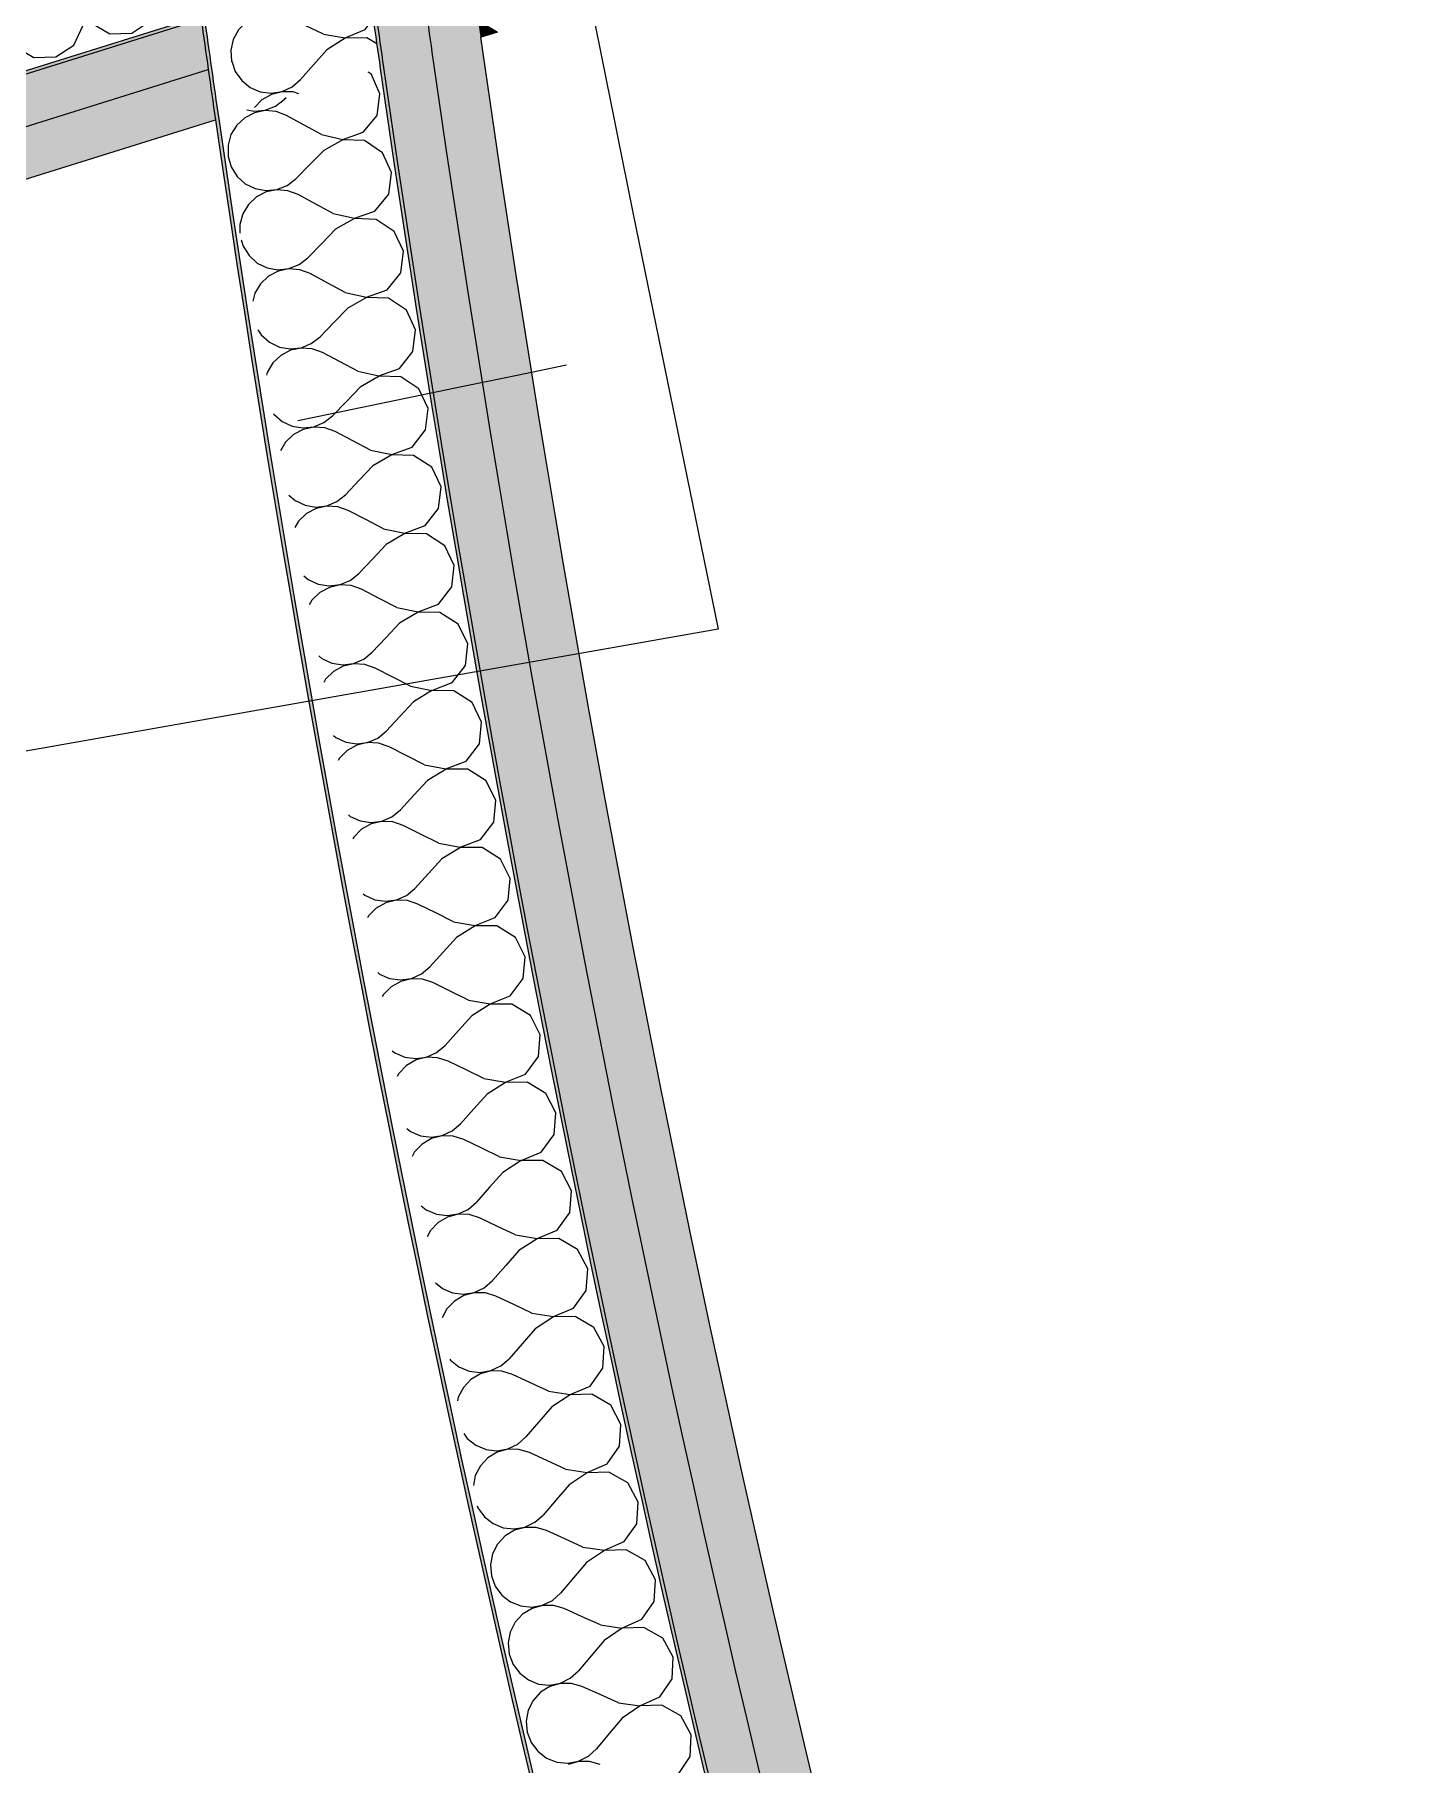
# Model space of a CAD drawing. Header units: millimetres. Extents: x -99530 to 90294, y -97212 to 56397.
# Drawn here: x -41302 to -40894, y -65165 to -64647 of the extents above; entities that cross this region are included whole.
import ezdxf
from ezdxf.enums import TextEntityAlignment as Align

# ---------------------------------------------------------------- set-up
doc = ezdxf.new("R2010")
doc.units = ezdxf.units.MM
doc.header["$MEASUREMENT"] = 0
doc.linetypes.add('Hidden Line', pattern=[55, 45, -10])
for name, color, linetype in [('A-25-M_Wall_Int', 7, 'Continuous'), ('New_A-05-M_Gross_Int_Circulation', 7, 'Continuous'), ('New_A-20-M_Floor_Slab', 7, 'Continuous'), ('New_A-20-M_Hard_Landscape', 7, 'Continuous'), ('New_A-25-M_Wall_Ext', 7, 'Continuous'), ('New_A-25-M_Wall_Int', 7, 'Continuous'), ('New_ArchiCAD Doors', 7, 'Continuous')]:
    doc.layers.add(name, color=color, linetype=linetype)
for name, color, linetype, lineweight in [('A-25-M_Wall_Int_Pen_No__1', 7, 'Continuous', 13), ('A-25-M_Wall_Int_Pen_No__150', 7, 'Continuous', 0), ('New_A-20-M_Floor_Slab_Pen_No__89', 8, 'Continuous', 20), ('New_A-25-M_Wall_Ext_Pen_No__87', 8, 'Continuous', 20), ('New_ArchiCAD Doors_Pen_No__1', 7, 'Continuous', 13), ('New_ArchiCAD Zone Stamps_Pen_No__9', 7, 'Continuous', 13)]:
    doc.layers.add(name, color=color, linetype=linetype, lineweight=lineweight)
for name, color, linetype, lineweight, true_color in [('A-25-M_Wall_Int_Pen_No__107', 7, 'Continuous', 15, 0xa6a6a6), ('A-25-M_Wall_Int_Pen_No__81', 7, 'Continuous', 20, 0x6a6a6a), ('New_A-05-M_Gross_Int_Circulation_Pen_No__74', 7, 'Continuous', 20, 0x606060), ('New_A-20-M_Hard_Landscape_Pen_No__53', 7, 'Continuous', 35, 0x444444)]:
    doc.layers.add(name, color=color, linetype=linetype, lineweight=lineweight, true_color=true_color)
doc.styles.add('GENERATED_STYLE_1', font='')
doc.styles.add('GENERATED_STYLE_3', font='')
doc.styles.get('GENERATED_STYLE_1').set_extended_font_data('Arial', bold=True)
doc.styles.get('GENERATED_STYLE_3').set_extended_font_data('Arial')

# ---------------------------------------------------------------- blocks, each defined once
blk = doc.blocks.new('Stair 07 _INB 0168_10_1', base_point=(-36902.6, -62923.54))
at = {"layer": 'New_A-05-M_Gross_Int_Circulation_Pen_No__74', "linetype": 'Continuous'}
blk.add_line((-41097.23, -64825.13), (-41685.02, -64928.75), dxfattribs=at)
for centre, radius, start, end in [((-4141.99, -57209.05), 37731.88, 186.721455, 191.645003), ((-28204.62, -61891.72), 13818.27, 192.696309, 200.218602)]:
    blk.add_arc(centre, radius, start, end, dxfattribs=at)
at = {"layer": 'New_ArchiCAD Zone Stamps_Pen_No__9'}
for tag, height, style, p in [('ROOM_NAME', 250, 'GENERATED_STYLE_1', (-37168.15, -61611.29)), ('zoneNameLine2', 250, 'GENERATED_STYLE_1', (-37356.58, -62043.42)), ('ROOM_NUMBER', 200, 'GENERATED_STYLE_3', (-37545.01, -62464.13)), ('measuredAreaCode', 200, 'GENERATED_STYLE_3', (-37702.04, -62824.24)), ('DUMMY_649', 200, 'GENERATED_STYLE_3', (-37394.63, -62958.28)), ('DUMMY_650', 200, 'GENERATED_STYLE_3', (-36905.29, -63171.66)), ('DUMMY_651', 133.33, 'GENERATED_STYLE_3', (-36626, -63278.2))]:
    blk.add_attdef(tag, text='', height=height, rotation=336.4404, dxfattribs=dict(at, style=style)).set_placement(p, align=Align.TOP_LEFT)
blk = doc.blocks.new('Mesh_2_1', base_point=(-42312.96, -61137.43))
at = {"layer": 'New_A-20-M_Hard_Landscape_Pen_No__53', "linetype": 'Continuous', "flags": 128}
blk.add_lwpolyline([(-42312.96, -61137.43), (-44611.59, -60132.63), (-45011.26, -60153.1), (-44779.44, -64647.12, 0.101309), (-40900.75, -69852.74, -0.324783), (-40933.13, -67038.12, -0.084886), (-41989.51, -63759.27, -0.016705)], format="xyb", close=True, dxfattribs=at)
blk = doc.blocks.new('Mesh_6_1', base_point=(-56628.5, -71821.01))
at = {"layer": 'New_A-20-M_Hard_Landscape_Pen_No__53', "linetype": 'Continuous', "flags": 128}
blk.add_lwpolyline([(-17579.25, -76160.81, -0.138824), (-37194.67, -72335.54, -0.171752), (-44779.44, -64647.12), (-44956.5, -64631.22), (-45033.77, -63133.21), (-45111.04, -61635.21), (-45188.32, -60137.2), (-45265.59, -58639.19), (-51572.37, -58963.59), (-51262.87, -64980.68), (-51262.87, -67160.22, -0.478648), (-56628.5, -71821.01), (-57422.25, -73632.31), (-50733.29, -76386.27), (-45824.1, -78214.16), (-37862.26, -79362.98), (-25566.81, -79831.65)], format="xyb", dxfattribs=at)
blk = doc.blocks.new('Slab_56_1', base_point=(-44734.13, -52924.74))
at = {"layer": 'New_A-20-M_Floor_Slab_Pen_No__89', "linetype": 'Continuous', "flags": 128}
blk.add_lwpolyline([(-44734.13, -52924.74), (-44734.3, -52924.72, -0.179811), (-34721.45, -33027.69), (-34721.92, -33027.18), (-25959.6, -24873.2), (-20981.62, -27043.85), (-17009.56, -17934.66), (-17703.34, -17189.12), (-11222.85, -11158.55), (-10852.64, -11556.37), (-2918.66, -4173.23), (921.42, -599.75), (3259.49, -1619.27), (2636.44, -2195.91), (2144.41, -3324.28), (-4596.33, -18782.94), (-10337.07, -31948.28), (-13252.03, -30677.22), (-20095.26, -46371.16, -0.415568), (-30017.22, -50195.91), (-38341.96, -69287.69, -0.234037), (-41521.39, -64901.11, -0.022084), (-42146.95, -60901.38), (-44895.69, -59706.59, -0.043731)], format="xyb", close=True, dxfattribs=at)
blk = doc.blocks.new('Simple Door Opening_20')
at = {"layer": 'New_ArchiCAD Doors_Pen_No__1', "linetype": 'Continuous'}
for p, q in [((848.11, 81.98), (848.45, 66.98)), ((848.45, 66.98), (848.8, 51.99)), ((848.8, 51.99), (848.82, 50.99)), ((848.82, 50.99), (849.97, 1)), ((849.97, 1), (849.99, 0))]:
    blk.add_line(p, q, dxfattribs=at)
blk = doc.blocks.new('Wall_234_1', base_point=(-41650.69, -61617.63))
at = {"layer": 'New_ArchiCAD Doors', "color": 251, "linetype": 'Continuous', "lineweight": 20, "true_color": 0x606060, "xscale": -1, "zscale": 1000, "rotation": 282.9907959315738}
blk.add_blockref('Simple Door Opening_20', (-41031.87, -65591.05), dxfattribs=at)
blk = doc.blocks.new('*X1039')
at = {"layer": 'A-25-M_Wall_Int_Pen_No__150', "linetype": 'Continuous'}
for p, q in [((-41202.81, -64645.82), (-41200.44, -64642.56)), ((-41215.26, -64647.21), (-41215.54, -64647.07)), ((-41215.26, -64647.21), (-41208.84, -64648.28)), ((-41208.82, -64648.38), (-41214.3, -64651.88)), ((-41208.84, -64648.28), (-41202.81, -64645.82)), ((-41202.31, -64648.29), (-41208.82, -64648.38)), ((-41199.37, -64650.05), (-41202.31, -64648.29)), ((-41214.3, -64651.88), (-41218.26, -64656.33)), ((-41242.67, -64655.54), (-41241.68, -64658.34)), ((-41241.68, -64658.34), (-41239.78, -64661.03)), ((-41218.26, -64656.33), (-41222.21, -64660.78)), ((-41239.78, -64661.03), (-41237.22, -64663.09)), ((-41237.22, -64663.09), (-41234.2, -64664.38)), ((-41234.2, -64664.38), (-41230.94, -64664.78)), ((-41230.86, -64665.19), (-41233.7, -64666.84)), ((-41230.94, -64664.78), (-41227.69, -64664.28)), ((-41227.67, -64664.38), (-41230.86, -64665.19)), ((-41227.69, -64664.28), (-41224.71, -64662.91)), ((-41224.39, -64664.47), (-41227.67, -64664.38)), ((-41224.71, -64662.91), (-41222.21, -64660.78)), ((-41222.67, -64665.01), (-41224.39, -64664.47)), ((-41233.7, -64666.84), (-41235.91, -64669.14))]:
    blk.add_line(p, q, dxfattribs=at)
blk = doc.blocks.new('*X1040')
at = {"layer": 'A-25-M_Wall_Int_Pen_No__150', "linetype": 'Continuous'}
for p, q in [((-41202.52, -64627.67), (-41202.93, -64627.42)), ((-41223.88, -64633.96), (-41226.96, -64637.43)), ((-41229.46, -64639.56), (-41226.96, -64637.43)), ((-41242.09, -64639.64), (-41241.98, -64639.73)), ((-41241.98, -64639.73), (-41238.96, -64641.02)), ((-41238.45, -64643.48), (-41240.74, -64645.85)), ((-41238.96, -64641.02), (-41235.7, -64641.43)), ((-41235.61, -64641.83), (-41238.45, -64643.48)), ((-41235.7, -64641.43), (-41232.45, -64640.93)), ((-41232.43, -64641.02), (-41235.61, -64641.83)), ((-41232.45, -64640.93), (-41229.46, -64639.56)), ((-41229.15, -64641.12), (-41232.43, -64641.02)), ((-41226.01, -64642.1), (-41229.15, -64641.12)), ((-41220.63, -64644.66), (-41226.01, -64642.1)), ((-41242.28, -64648.75), (-41242.98, -64651.96)), ((-41240.74, -64645.85), (-41242.28, -64648.75)), ((-41215.54, -64647.07), (-41220.63, -64644.66)), ((-41242.98, -64651.96), (-41242.78, -64655.24)), ((-41242.78, -64655.24), (-41242.67, -64655.54))]:
    blk.add_line(p, q, dxfattribs=at)
blk = doc.blocks.new('*X1042')
at = {"layer": 'A-25-M_Wall_Int_Pen_No__150', "linetype": 'Continuous'}
for p, q in [((-41275.51, -64597.89), (-41278.48, -64599.29)), ((-41272.27, -64597.36), (-41275.51, -64597.89)), ((-41269.01, -64597.73), (-41272.27, -64597.36)), ((-41265.97, -64598.97), (-41269.01, -64597.73)), ((-41260.02, -64597.12), (-41260.99, -64600.25)), ((-41258.23, -64594.36), (-41260.02, -64597.12)), ((-41256.62, -64592.96), (-41258.23, -64594.36)), ((-41280.96, -64601.45), (-41282.75, -64604.21)), ((-41278.48, -64599.29), (-41280.96, -64601.45)), ((-41263.39, -64601), (-41265.97, -64598.97)), ((-41261.46, -64603.66), (-41263.39, -64601)), ((-41260.99, -64600.25), (-41261.06, -64603.54)), ((-41301.21, -64606.39), (-41303.68, -64608.55)), ((-41298.24, -64604.98), (-41301.21, -64606.39)), ((-41295, -64604.45), (-41298.24, -64604.98)), ((-41291.74, -64604.82), (-41295, -64604.45)), ((-41288.7, -64606.06), (-41291.74, -64604.82)), ((-41286.11, -64608.09), (-41288.7, -64606.06)), ((-41284.19, -64610.75), (-41286.11, -64608.09)), ((-41283.71, -64607.35), (-41283.79, -64610.63)), ((-41282.75, -64604.21), (-41283.71, -64607.35)), ((-41260.33, -64606.75), (-41261.46, -64603.66)), ((-41261.06, -64603.54), (-41260.24, -64606.72)), ((-41260.08, -64610.02), (-41260.33, -64606.75)), ((-41260.24, -64606.72), (-41258.57, -64609.55)), ((-41323.94, -64613.48), (-41326.41, -64615.64)), ((-41320.97, -64612.08), (-41323.94, -64613.48)), ((-41317.73, -64611.54), (-41320.97, -64612.08)), ((-41314.46, -64611.91), (-41317.73, -64611.54)), ((-41311.43, -64613.16), (-41314.46, -64611.91)), ((-41308.84, -64615.19), (-41311.43, -64613.16)), ((-41305.47, -64611.3), (-41306.44, -64614.44)), ((-41303.68, -64608.55), (-41305.47, -64611.3)), ((-41283.06, -64613.84), (-41284.19, -64610.75)), ((-41283.79, -64610.63), (-41282.96, -64613.81)), ((-41264.73, -64624.46), (-41260.75, -64613.24)), ((-41260.75, -64613.24), (-41260.08, -64610.02)), ((-41258.57, -64609.55), (-41256.2, -64611.82)), ((-41252.22, -64614.69), (-41256.2, -64611.82)), ((-41340.46, -64618.63), (-41343.7, -64619.17)), ((-41337.19, -64619), (-41340.46, -64618.63)), ((-41328.2, -64618.39), (-41329.17, -64621.53)), ((-41326.41, -64615.64), (-41328.2, -64618.39)), ((-41306.91, -64617.84), (-41308.84, -64615.19)), ((-41305.79, -64620.93), (-41306.91, -64617.84)), ((-41306.44, -64614.44), (-41306.52, -64617.72)), ((-41306.52, -64617.72), (-41305.69, -64620.9)), ((-41283.47, -64620.33), (-41282.81, -64617.11)), ((-41282.81, -64617.11), (-41283.06, -64613.84)), ((-41282.96, -64613.81), (-41281.3, -64616.64)), ((-41281.3, -64616.64), (-41278.93, -64618.91)), ((-41349.14, -64622.73), (-41350.93, -64625.48)), ((-41346.67, -64620.57), (-41349.14, -64622.73)), ((-41343.7, -64619.17), (-41346.67, -64620.57)), ((-41334.15, -64620.25), (-41337.19, -64619)), ((-41331.57, -64622.28), (-41334.15, -64620.25)), ((-41329.64, -64624.94), (-41331.57, -64622.28)), ((-41329.17, -64621.53), (-41329.25, -64624.81)), ((-41305.54, -64624.2), (-41305.79, -64620.93)), ((-41305.69, -64620.9), (-41304.03, -64623.73)), ((-41304.03, -64623.73), (-41301.66, -64626)), ((-41287.46, -64631.55), (-41283.47, -64620.33)), ((-41269.27, -64625.88), (-41278.93, -64618.91)), ((-41363.19, -64625.72), (-41365.51, -64626.11)), ((-41359.92, -64626.09), (-41363.19, -64625.72)), ((-41356.88, -64627.34), (-41359.92, -64626.09)), ((-41354.3, -64629.37), (-41356.88, -64627.34)), ((-41351.9, -64628.62), (-41351.98, -64631.9)), ((-41350.93, -64625.48), (-41351.9, -64628.62)), ((-41328.51, -64628.02), (-41329.64, -64624.94)), ((-41329.25, -64624.81), (-41328.42, -64627.99)), ((-41328.27, -64631.3), (-41328.51, -64628.02)), ((-41328.42, -64627.99), (-41326.76, -64630.82)), ((-41310.19, -64638.64), (-41306.2, -64627.42)), ((-41306.2, -64627.42), (-41305.54, -64624.2)), ((-41292, -64632.97), (-41301.66, -64626)), ((-41265.24, -64630.98), (-41269.27, -64625.88)), ((-41264.73, -64624.46), (-41265.15, -64630.95)), ((-41352.37, -64632.03), (-41354.3, -64629.37)), ((-41351.24, -64635.11), (-41352.37, -64632.03)), ((-41351.98, -64631.9), (-41351.15, -64635.08)), ((-41328.93, -64634.51), (-41328.27, -64631.3)), ((-41326.76, -64630.82), (-41324.39, -64633.1)), ((-41314.73, -64640.06), (-41324.39, -64633.1)), ((-41287.97, -64638.07), (-41292, -64632.97)), ((-41287.46, -64631.55), (-41287.87, -64638.04)), ((-41264.49, -64637.44), (-41265.24, -64630.98)), ((-41265.15, -64630.95), (-41262.09, -64636.69)), ((-41351.66, -64641.61), (-41351, -64638.39)), ((-41351, -64638.39), (-41351.24, -64635.11)), ((-41351.15, -64635.08), (-41349.49, -64637.92)), ((-41349.49, -64637.92), (-41347.12, -64640.19)), ((-41332.91, -64645.73), (-41328.93, -64634.51)), ((-41310.19, -64638.64), (-41310.6, -64645.13)), ((-41287.22, -64644.53), (-41287.97, -64638.07)), ((-41287.87, -64638.04), (-41284.82, -64643.78)), ((-41267.25, -64643.33), (-41264.49, -64637.44)), ((-41262.09, -64636.69), (-41256.47, -64639.97)), ((-41249.96, -64639.8), (-41247.46, -64638.17)), ((-41355.64, -64652.82), (-41351.66, -64641.61)), ((-41337.46, -64647.15), (-41347.12, -64640.19)), ((-41310.69, -64645.16), (-41314.73, -64640.06)), ((-41289.98, -64650.43), (-41287.22, -64644.53)), ((-41284.82, -64643.78), (-41279.2, -64647.06)), ((-41272.69, -64646.9), (-41267.25, -64643.33)), ((-41256.47, -64639.97), (-41249.96, -64639.8)), ((-41333.42, -64652.25), (-41337.46, -64647.15)), ((-41332.91, -64645.73), (-41333.33, -64652.23)), ((-41309.94, -64651.63), (-41310.69, -64645.16)), ((-41310.6, -64645.13), (-41307.54, -64650.88)), ((-41279.2, -64647.06), (-41272.69, -64646.9)), ((-41356.15, -64659.35), (-41359.67, -64654.9)), ((-41355.64, -64652.82), (-41356.06, -64659.32)), ((-41332.67, -64658.72), (-41333.42, -64652.25)), ((-41333.33, -64652.23), (-41330.27, -64657.97)), ((-41312.7, -64657.52), (-41309.94, -64651.63)), ((-41307.54, -64650.88), (-41301.92, -64654.15)), ((-41301.92, -64654.15), (-41295.42, -64653.99)), ((-41295.42, -64653.99), (-41289.98, -64650.43)), ((-41355.4, -64665.81), (-41356.15, -64659.35)), ((-41356.06, -64659.32), (-41353, -64665.06)), ((-41335.43, -64664.61), (-41332.67, -64658.72)), ((-41330.27, -64657.97), (-41324.65, -64661.25)), ((-41318.15, -64661.08), (-41312.7, -64657.52)), ((-41353, -64665.06), (-41347.38, -64668.34)), ((-41340.88, -64668.17), (-41335.43, -64664.61)), ((-41324.65, -64661.25), (-41318.15, -64661.08)), ((-41356.84, -64668.87), (-41355.4, -64665.81)), ((-41347.38, -64668.34), (-41340.88, -64668.17))]:
    blk.add_line(p, q, dxfattribs=at)
blk = doc.blocks.new('Wall_432_1', base_point=(-41702.95, -64728.97))
at = {"layer": 'A-25-M_Wall_Int_Pen_No__107', "linetype": 'Continuous'}
for points in [[(-41184.99, -64637.54), (-41199.5, -64642.07, 0.000664), (-41197.36, -64657.11), (-41182.85, -64652.59, -0.000666)], [(-41169.08, -64642.9), (-41180.51, -64636.14), (-41184.99, -64637.54, 0.000666), (-41182.85, -64652.59), (-41168.35, -64648.06, -0.000229)], [(-41251.92, -64642.71), (-41355.58, -64675.05, 0.000101), (-41352.57, -64689.83), (-41249.8, -64657.76, -0.000658)], [(-41163.12, -64646.43), (-41169.08, -64642.9, 0.000229), (-41168.35, -64648.06)], [(-41249.8, -64657.76), (-41352.57, -64689.83, 0.000101), (-41349.56, -64704.6), (-41247.63, -64672.8, -0.000658)]]:
    blk.add_hatch(color=256, dxfattribs=at).paths.add_polyline_path(points)
at = {"layer": 'A-25-M_Wall_Int_Pen_No__81', "linetype": 'Continuous', "lineweight": 0, "true_color": 0x353535}
for points in [[(-41252.06, -64641.7), (-41355.78, -64674.07, 0.000007), (-41355.58, -64675.05), (-41251.92, -64642.71, -0.000044)], [(-41250.95, -64642.41), (-41251.92, -64642.71, 0.000658), (-41249.8, -64657.76), (-41248.83, -64657.46, -0.000658)], [(-41199.5, -64642.07), (-41200.47, -64642.37, 0.000664), (-41198.33, -64657.41), (-41197.36, -64657.11, -0.000664)], [(-41248.83, -64657.46), (-41249.8, -64657.76, 0.000658), (-41247.63, -64672.8), (-41246.67, -64672.5, -0.000658)]]:
    blk.add_hatch(color=250, dxfattribs=at).paths.add_polyline_path(points)
at = {"layer": 'A-25-M_Wall_Int_Pen_No__1', "linetype": 'Continuous'}
for p, q in [((-41355.78, -64674.07), (-41247.06, -64640.15)), ((-41355.58, -64675.05), (-41251.92, -64642.71)), ((-41352.57, -64689.83), (-41249.8, -64657.76))]:
    blk.add_line(p, q, dxfattribs=at)
at = {"layer": 'A-25-M_Wall_Int_Pen_No__1', "linetype": 'Continuous', "flags": 128}
for points in [[(-41168.35, -64648.06), (-41163.12, -64646.43)], [(-41349.56, -64704.6), (-41247.63, -64672.8)]]:
    blk.add_lwpolyline(points, dxfattribs=at)
at = {"layer": 'A-25-M_Wall_Int_Pen_No__1', "linetype": 'Continuous'}
for radius, start, end in [(5705.97, 187.99281, 188.14542), (5772.97, 187.951261, 188.102117), (5771.97, 187.949621, 188.100505), (5721.97, 188.01915, 188.17132), (5720.97, 188.01751, 188.16971), (5772.97, 188.102117, 188.252909), (5771.97, 188.100505, 188.251323)]:
    blk.add_arc((-35534.44, -63844.13), radius, start, end, dxfattribs=at)
at = {"layer": 'A-25-M_Wall_Int', "color": 250, "lineweight": 50, "true_color": 0x2a2a2a}
for name in ['*X1042', '*X1040', '*X1039']:
    blk.add_blockref(name, (0, 0), dxfattribs=at)
blk = doc.blocks.new('*X1153')
at = {"layer": 'A-25-M_Wall_Int_Pen_No__150', "linetype": 'Continuous'}
for p, q in [((-41201.08, -64659.09), (-41201.91, -64658.53)), ((-41198.43, -64665.03), (-41201.08, -64659.09)), ((-41199.29, -64671.48), (-41198.43, -64665.03)), ((-41238.2, -64669.85), (-41235.99, -64670.26)), ((-41235.99, -64670.26), (-41232.72, -64669.95)), ((-41232.71, -64670.05), (-41235.93, -64670.67)), ((-41232.72, -64669.95), (-41229.67, -64668.75)), ((-41229.44, -64670.33), (-41232.71, -64670.05)), ((-41229.67, -64668.75), (-41227.05, -64666.76)), ((-41226.36, -64671.49), (-41229.44, -64670.33)), ((-41226.5, -64666.2), (-41227.05, -64666.76)), ((-41241.27, -64674.41), (-41242.98, -64677.23)), ((-41238.86, -64672.17), (-41241.27, -64674.41)), ((-41235.93, -64670.67), (-41238.86, -64672.17)), ((-41221.13, -64674.36), (-41226.36, -64671.49)), ((-41215.9, -64677.21), (-41221.13, -64674.36)), ((-41203.41, -64676.52), (-41199.29, -64671.48)), ((-41242.98, -64677.23), (-41243.85, -64680.42)), ((-41243.85, -64680.42), (-41243.82, -64683.73)), ((-41215.9, -64677.21), (-41209.55, -64678.64)), ((-41209.54, -64678.74), (-41215.21, -64681.94)), ((-41209.55, -64678.64), (-41203.41, -64676.52)), ((-41203.04, -64679), (-41209.54, -64678.74)), ((-41197.65, -64682.65), (-41203.04, -64679)), ((-41243.82, -64683.73), (-41242.9, -64686.91)), ((-41215.21, -64681.94), (-41219.4, -64686.18)), ((-41194.97, -64688.57), (-41197.65, -64682.65)), ((-41242.9, -64686.91), (-41241.14, -64689.71)), ((-41241.14, -64689.71), (-41238.7, -64691.92)), ((-41226.19, -64692.43), (-41223.58, -64690.42)), ((-41219.4, -64686.18), (-41223.58, -64690.42)), ((-41195.8, -64695.02), (-41194.97, -64688.57)), ((-41238.7, -64691.92), (-41235.74, -64693.38)), ((-41235.37, -64695.88), (-41237.77, -64698.13)), ((-41235.74, -64693.38), (-41232.51, -64693.96)), ((-41232.45, -64694.38), (-41235.37, -64695.88)), ((-41232.51, -64693.96), (-41229.24, -64693.64)), ((-41229.23, -64693.73), (-41232.45, -64694.38)), ((-41229.24, -64693.64), (-41226.19, -64692.43)), ((-41225.95, -64694), (-41229.23, -64693.73)), ((-41222.87, -64695.16), (-41225.95, -64694)), ((-41217.63, -64698), (-41222.87, -64695.16)), ((-41199.89, -64700.08), (-41195.8, -64695.02)), ((-41239.47, -64700.96), (-41240.32, -64704.16)), ((-41237.77, -64698.13), (-41239.47, -64700.96)), ((-41212.39, -64700.83), (-41217.63, -64698)), ((-41212.39, -64700.83), (-41206.04, -64702.23)), ((-41206.04, -64702.23), (-41199.89, -64700.08)), ((-41240.32, -64704.16), (-41240.29, -64706.7)), ((-41211.68, -64705.55), (-41215.84, -64709.81)), ((-41206.02, -64702.33), (-41211.68, -64705.55)), ((-41199.52, -64702.57), (-41206.02, -64702.33)), ((-41194.11, -64706.19), (-41199.52, -64702.57)), ((-41191.41, -64712.1), (-41194.11, -64706.19)), ((-41239.92, -64708.69), (-41239.34, -64710.64)), ((-41239.34, -64710.64), (-41237.58, -64713.43)), ((-41215.84, -64709.81), (-41220.01, -64714.07)), ((-41237.58, -64713.43), (-41235.12, -64715.64)), ((-41235.12, -64715.64), (-41232.16, -64717.08)), ((-41225.66, -64717.31), (-41222.61, -64716.09)), ((-41222.61, -64716.09), (-41220.01, -64714.07)), ((-41192.21, -64718.56), (-41191.41, -64712.1)), ((-41234.17, -64721.84), (-41235.85, -64724.68)), ((-41231.78, -64719.58), (-41234.17, -64721.84)), ((-41232.16, -64717.08), (-41228.93, -64717.65)), ((-41228.86, -64718.06), (-41231.78, -64719.58)), ((-41228.93, -64717.65), (-41225.66, -64717.31)), ((-41225.64, -64717.41), (-41228.86, -64718.06)), ((-41222.37, -64717.66), (-41225.64, -64717.41)), ((-41219.29, -64718.8), (-41222.37, -64717.66)), ((-41214.03, -64721.62), (-41219.29, -64718.8)), ((-41208.78, -64724.43), (-41214.03, -64721.62)), ((-41196.29, -64723.63), (-41192.21, -64718.56)), ((-41235.85, -64724.68), (-41236.49, -64727.09)), ((-41208.78, -64724.43), (-41202.42, -64725.81)), ((-41202.4, -64725.91), (-41208.04, -64729.15)), ((-41202.42, -64725.81), (-41196.29, -64723.63)), ((-41195.9, -64726.12), (-41202.4, -64725.91)), ((-41190.48, -64729.72), (-41195.9, -64726.12)), ((-41208.04, -64729.15), (-41212.2, -64733.43)), ((-41187.75, -64735.62), (-41190.48, -64729.72)), ((-41234.91, -64735.58), (-41233.91, -64737.14)), ((-41233.91, -64737.14), (-41231.45, -64739.33)), ((-41218.94, -64739.73), (-41216.34, -64737.71)), ((-41212.2, -64733.43), (-41216.34, -64737.71)), ((-41188.53, -64742.08), (-41187.75, -64735.62)), ((-41231.45, -64739.33), (-41228.48, -64740.76)), ((-41228.48, -64740.76), (-41225.24, -64741.32)), ((-41225.18, -64741.73), (-41228.09, -64743.26)), ((-41225.24, -64741.32), (-41221.98, -64740.97)), ((-41221.96, -64741.06), (-41225.18, -64741.73)), ((-41221.98, -64740.97), (-41218.94, -64739.73)), ((-41218.69, -64741.3), (-41221.96, -64741.06)), ((-41215.6, -64742.43), (-41218.69, -64741.3)), ((-41210.33, -64745.23), (-41215.6, -64742.43)), ((-41192.58, -64747.17), (-41188.53, -64742.08)), ((-41230.47, -64745.54), (-41232.14, -64748.38)), ((-41228.09, -64743.26), (-41230.47, -64745.54)), ((-41205.07, -64748.02), (-41210.33, -64745.23)), ((-41205.07, -64748.02), (-41198.7, -64749.37)), ((-41198.7, -64749.37), (-41192.58, -64747.17)), ((-41232.14, -64748.38), (-41232.36, -64749.23)), ((-41204.32, -64752.74), (-41208.45, -64757.03)), ((-41198.69, -64749.47), (-41204.32, -64752.74)), ((-41192.18, -64749.65), (-41198.69, -64749.47)), ((-41186.75, -64753.23), (-41192.18, -64749.65)), ((-41183.99, -64759.12), (-41186.75, -64753.23)), ((-41208.45, -64757.03), (-41212.58, -64761.33)), ((-41230.22, -64760.72), (-41230.15, -64760.83)), ((-41230.15, -64760.83), (-41227.68, -64763.02)), ((-41227.68, -64763.02), (-41224.71, -64764.43)), ((-41218.2, -64764.61), (-41215.16, -64763.36)), ((-41215.16, -64763.36), (-41212.58, -64761.33)), ((-41184.74, -64765.58), (-41183.99, -64759.12)), ((-41224.3, -64766.93), (-41226.67, -64769.21)), ((-41224.71, -64764.43), (-41221.46, -64764.98)), ((-41221.4, -64765.39), (-41224.3, -64766.93)), ((-41221.46, -64764.98), (-41218.2, -64764.61)), ((-41218.19, -64764.71), (-41221.4, -64765.39)), ((-41214.91, -64764.93), (-41218.19, -64764.71)), ((-41211.81, -64766.05), (-41214.91, -64764.93)), ((-41206.54, -64768.82), (-41211.81, -64766.05)), ((-41188.78, -64770.69), (-41184.74, -64765.58)), ((-41226.67, -64769.21), (-41228.16, -64771.77)), ((-41201.26, -64771.59), (-41206.54, -64768.82)), ((-41201.26, -64771.59), (-41194.89, -64772.92)), ((-41194.87, -64773.01), (-41200.49, -64776.31)), ((-41194.89, -64772.92), (-41188.78, -64770.69)), ((-41188.37, -64773.17), (-41194.87, -64773.01)), ((-41182.92, -64776.72), (-41188.37, -64773.17)), ((-41200.49, -64776.31), (-41204.6, -64780.62)), ((-41180.14, -64782.61), (-41182.92, -64776.72)), ((-41204.6, -64780.62), (-41208.72, -64784.93)), ((-41180.86, -64789.07), (-41180.14, -64782.61)), ((-41225.69, -64785.03), (-41223.81, -64786.68)), ((-41223.81, -64786.68), (-41220.83, -64788.09)), ((-41220.83, -64788.09), (-41217.59, -64788.62)), ((-41217.52, -64789.03), (-41220.41, -64790.58)), ((-41217.59, -64788.62), (-41214.32, -64788.24)), ((-41214.31, -64788.33), (-41217.52, -64789.03)), ((-41214.32, -64788.24), (-41211.29, -64786.98)), ((-41211.03, -64788.55), (-41214.31, -64788.33)), ((-41211.29, -64786.98), (-41208.72, -64784.93)), ((-41207.93, -64789.65), (-41211.03, -64788.55)), ((-41184.87, -64794.19), (-41180.86, -64789.07)), ((-41222.78, -64792.88), (-41223.87, -64794.78)), ((-41220.41, -64790.58), (-41222.78, -64792.88)), ((-41202.64, -64792.4), (-41207.93, -64789.65)), ((-41197.36, -64795.15), (-41202.64, -64792.4)), ((-41190.98, -64796.45), (-41184.87, -64794.19)), ((-41197.36, -64795.15), (-41190.98, -64796.45)), ((-41190.96, -64796.54), (-41196.56, -64799.86)), ((-41184.46, -64796.67), (-41190.96, -64796.54)), ((-41178.99, -64800.2), (-41184.46, -64796.67)), ((-41200.66, -64804.19), (-41204.75, -64808.52)), ((-41196.56, -64799.86), (-41200.66, -64804.19)), ((-41176.19, -64806.07), (-41178.99, -64800.2)), ((-41221.19, -64809.16), (-41219.84, -64810.33)), ((-41207.32, -64810.57), (-41204.75, -64808.52)), ((-41176.89, -64812.54), (-41176.19, -64806.07)), ((-41219.84, -64810.33), (-41216.86, -64811.72)), ((-41216.43, -64814.22), (-41218.78, -64816.52)), ((-41216.86, -64811.72), (-41213.61, -64812.24)), ((-41213.54, -64812.65), (-41216.43, -64814.22)), ((-41213.61, -64812.24), (-41210.35, -64811.85)), ((-41210.33, -64811.94), (-41213.54, -64812.65)), ((-41210.35, -64811.85), (-41207.32, -64810.57)), ((-41207.05, -64812.14), (-41210.33, -64811.94)), ((-41203.95, -64813.23), (-41207.05, -64812.14)), ((-41198.65, -64815.96), (-41203.95, -64813.23)), ((-41180.87, -64817.68), (-41176.89, -64812.54)), ((-41218.78, -64816.52), (-41219.57, -64817.89)), ((-41193.35, -64818.69), (-41198.65, -64815.96)), ((-41193.35, -64818.69), (-41186.97, -64819.96)), ((-41186.95, -64820.06), (-41192.54, -64823.39)), ((-41186.97, -64819.96), (-41180.87, -64817.68)), ((-41180.45, -64820.16), (-41186.95, -64820.06)), ((-41174.97, -64823.67), (-41180.45, -64820.16)), ((-41192.54, -64823.39), (-41196.62, -64827.74)), ((-41172.14, -64829.53), (-41174.97, -64823.67)), ((-41196.62, -64827.74), (-41200.7, -64832.09)), ((-41172.81, -64836), (-41172.14, -64829.53)), ((-41216.72, -64833.15), (-41215.77, -64833.96)), ((-41215.77, -64833.96), (-41212.78, -64835.34)), ((-41212.78, -64835.34), (-41209.54, -64835.85)), ((-41209.54, -64835.85), (-41206.28, -64835.44)), ((-41206.26, -64835.54), (-41209.46, -64836.26)), ((-41206.28, -64835.44), (-41203.25, -64834.16)), ((-41202.98, -64835.72), (-41206.26, -64835.54)), ((-41203.25, -64834.16), (-41200.7, -64832.09)), ((-41199.87, -64836.8), (-41202.98, -64835.72)), ((-41176.78, -64841.15), (-41172.81, -64836)), ((-41214.69, -64840.15), (-41215.24, -64841.12)), ((-41212.35, -64837.84), (-41214.69, -64840.15)), ((-41209.46, -64836.26), (-41212.35, -64837.84)), ((-41194.56, -64839.51), (-41199.87, -64836.8)), ((-41189.25, -64842.21), (-41194.56, -64839.51)), ((-41182.86, -64843.46), (-41176.78, -64841.15)), ((-41189.25, -64842.21), (-41182.86, -64843.46)), ((-41182.85, -64843.55), (-41188.42, -64846.91)), ((-41176.34, -64843.63), (-41182.85, -64843.55)), ((-41170.84, -64847.11), (-41176.34, -64843.63)), ((-41192.48, -64851.28), (-41196.54, -64855.64)), ((-41188.42, -64846.91), (-41192.48, -64851.28)), ((-41167.99, -64852.96), (-41170.84, -64847.11)), ((-41199.09, -64857.72), (-41196.54, -64855.64)), ((-41168.64, -64859.43), (-41167.99, -64852.96)), ((-41212.27, -64857.01), (-41211.61, -64857.58)), ((-41211.61, -64857.58), (-41208.61, -64858.95)), ((-41208.17, -64861.44), (-41210.5, -64863.76)), ((-41208.61, -64858.95), (-41205.36, -64859.44)), ((-41205.29, -64859.85), (-41208.17, -64861.44)), ((-41205.36, -64859.44), (-41202.1, -64859.02)), ((-41202.09, -64859.11), (-41205.29, -64859.85)), ((-41202.1, -64859.02), (-41199.09, -64857.72)), ((-41198.81, -64859.29), (-41202.09, -64859.11)), ((-41195.7, -64860.35), (-41198.81, -64859.29)), ((-41190.37, -64863.04), (-41195.7, -64860.35)), ((-41172.58, -64864.61), (-41168.64, -64859.43)), ((-41210.5, -64863.76), (-41210.89, -64864.45)), ((-41185.05, -64865.72), (-41190.37, -64863.04)), ((-41185.05, -64865.72), (-41178.66, -64866.94)), ((-41178.64, -64867.03), (-41184.2, -64870.42)), ((-41178.66, -64866.94), (-41172.58, -64864.61)), ((-41172.13, -64867.08), (-41178.64, -64867.03)), ((-41184.2, -64870.42), (-41188.24, -64874.79)), ((-41166.62, -64870.54), (-41172.13, -64867.08)), ((-41163.75, -64876.38), (-41166.62, -64870.54)), ((-41188.24, -64874.79), (-41192.28, -64879.18)), ((-41164.37, -64882.85), (-41163.75, -64876.38)), ((-41207.85, -64880.75), (-41207.34, -64881.18)), ((-41207.34, -64881.18), (-41204.34, -64882.53)), ((-41204.34, -64882.53), (-41201.09, -64883.01)), ((-41201.09, -64883.01), (-41197.84, -64882.58)), ((-41197.84, -64882.58), (-41194.82, -64881.27)), ((-41194.82, -64881.27), (-41192.28, -64879.18)), ((-41206.21, -64887.35), (-41206.52, -64887.9)), ((-41203.89, -64885.02), (-41206.21, -64887.35)), ((-41201.02, -64883.42), (-41203.89, -64885.02)), ((-41197.82, -64882.67), (-41201.02, -64883.42)), ((-41194.54, -64882.83), (-41197.82, -64882.67)), ((-41191.42, -64883.88), (-41194.54, -64882.83)), ((-41186.09, -64886.55), (-41191.42, -64883.88)), ((-41180.75, -64889.21), (-41186.09, -64886.55)), ((-41168.29, -64888.04), (-41164.37, -64882.85)), ((-41180.75, -64889.21), (-41174.36, -64890.4)), ((-41174.34, -64890.49), (-41179.88, -64893.9)), ((-41174.36, -64890.4), (-41168.29, -64888.04)), ((-41167.83, -64890.52), (-41174.34, -64890.49)), ((-41162.31, -64893.95), (-41167.83, -64890.52)), ((-41179.88, -64893.9), (-41183.91, -64898.3)), ((-41159.41, -64899.78), (-41162.31, -64893.95)), ((-41190.46, -64904.79), (-41187.93, -64902.7)), ((-41183.91, -64898.3), (-41187.93, -64902.7)), ((-41160, -64906.25), (-41159.41, -64899.78)), ((-41203.45, -64904.37), (-41202.98, -64904.76)), ((-41202.98, -64904.76), (-41199.98, -64906.1)), ((-41199.98, -64906.1), (-41196.72, -64906.57)), ((-41196.65, -64906.98), (-41199.51, -64908.59)), ((-41196.72, -64906.57), (-41193.47, -64906.12)), ((-41193.45, -64906.21), (-41196.65, -64906.98)), ((-41193.47, -64906.12), (-41190.46, -64904.79)), ((-41190.17, -64906.36), (-41193.45, -64906.21)), ((-41187.05, -64907.4), (-41190.17, -64906.36)), ((-41181.7, -64910.04), (-41187.05, -64907.4)), ((-41163.9, -64911.46), (-41160, -64906.25)), ((-41201.82, -64910.93), (-41202.12, -64911.47)), ((-41199.51, -64908.59), (-41201.82, -64910.93)), ((-41176.36, -64912.68), (-41181.7, -64910.04)), ((-41176.36, -64912.68), (-41169.96, -64913.84)), ((-41169.96, -64913.84), (-41163.9, -64911.46)), ((-41175.47, -64917.37), (-41179.48, -64921.78)), ((-41169.94, -64913.94), (-41175.47, -64917.37)), ((-41163.43, -64913.93), (-41169.94, -64913.94)), ((-41157.89, -64917.35), (-41163.43, -64913.93)), ((-41154.97, -64923.16), (-41157.89, -64917.35)), ((-41179.48, -64921.78), (-41183.48, -64926.2)), ((-41155.53, -64929.64), (-41154.97, -64923.16)), ((-41199.07, -64927.87), (-41198.52, -64928.32)), ((-41198.52, -64928.32), (-41195.51, -64929.65)), ((-41189, -64929.64), (-41186, -64928.3)), ((-41186, -64928.3), (-41183.48, -64926.2)), ((-41195.03, -64932.14), (-41197.34, -64934.49)), ((-41195.51, -64929.65), (-41192.26, -64930.1)), ((-41192.18, -64930.51), (-41195.03, -64932.14)), ((-41192.26, -64930.1), (-41189, -64929.64)), ((-41188.99, -64929.74), (-41192.18, -64930.51)), ((-41185.7, -64929.87), (-41188.99, -64929.74)), ((-41182.58, -64930.89), (-41185.7, -64929.87)), ((-41177.22, -64933.51), (-41182.58, -64930.89)), ((-41171.87, -64936.13), (-41177.22, -64933.51)), ((-41159.41, -64934.86), (-41155.53, -64929.64)), ((-41197.34, -64934.49), (-41197.71, -64935.16)), ((-41171.87, -64936.13), (-41165.46, -64937.27)), ((-41165.44, -64937.36), (-41170.96, -64940.81)), ((-41165.46, -64937.27), (-41159.41, -64934.86)), ((-41158.94, -64937.33), (-41165.44, -64937.36)), ((-41153.38, -64940.72), (-41158.94, -64937.33)), ((-41170.96, -64940.81), (-41174.95, -64945.24)), ((-41150.43, -64946.52), (-41153.38, -64940.72)), ((-41181.44, -64951.8), (-41178.93, -64949.68)), ((-41174.95, -64945.24), (-41178.93, -64949.68)), ((-41150.97, -64953), (-41150.43, -64946.52)), ((-41194.71, -64951.25), (-41193.96, -64951.87)), ((-41193.96, -64951.87), (-41190.95, -64953.18)), ((-41190.95, -64953.18), (-41187.69, -64953.62)), ((-41187.61, -64954.03), (-41190.46, -64955.67)), ((-41187.69, -64953.62), (-41184.44, -64953.15)), ((-41184.42, -64953.24), (-41187.61, -64954.03)), ((-41184.44, -64953.15), (-41181.44, -64951.8)), ((-41181.14, -64953.36), (-41184.42, -64953.24)), ((-41178.01, -64954.37), (-41181.14, -64953.36)), ((-41172.64, -64956.97), (-41178.01, -64954.37)), ((-41154.83, -64958.24), (-41150.97, -64953)), ((-41192.76, -64958.03), (-41193.27, -64958.98)), ((-41190.46, -64955.67), (-41192.76, -64958.03)), ((-41167.28, -64959.56), (-41172.64, -64956.97)), ((-41167.28, -64959.56), (-41160.87, -64960.67)), ((-41160.87, -64960.67), (-41154.83, -64958.24)), ((-41166.35, -64964.24), (-41170.32, -64968.69)), ((-41160.85, -64960.77), (-41166.35, -64964.24)), ((-41154.34, -64960.71), (-41160.85, -64960.77)), ((-41148.77, -64964.08), (-41154.34, -64960.71)), ((-41145.8, -64969.86), (-41148.77, -64964.08)), ((-41170.32, -64968.69), (-41174.29, -64973.14)), ((-41146.31, -64976.35), (-41145.8, -64969.86)), ((-41190.37, -64974.52), (-41189.31, -64975.39)), ((-41189.31, -64975.39), (-41186.29, -64976.69)), ((-41179.78, -64976.63), (-41176.79, -64975.27)), ((-41176.79, -64975.27), (-41174.29, -64973.14)), ((-41185.79, -64979.18), (-41188.07, -64981.55)), ((-41186.29, -64976.69), (-41183.03, -64977.12)), ((-41182.95, -64977.53), (-41185.79, -64979.18)), ((-41183.03, -64977.12), (-41179.78, -64976.63)), ((-41179.76, -64976.73), (-41182.95, -64977.53)), ((-41176.48, -64976.83), (-41179.76, -64976.73)), ((-41173.34, -64977.83), (-41176.48, -64976.83)), ((-41167.97, -64980.4), (-41173.34, -64977.83)), ((-41162.59, -64982.97), (-41167.97, -64980.4)), ((-41150.15, -64981.6), (-41146.31, -64976.35)), ((-41188.07, -64981.55), (-41188.8, -64982.92)), ((-41162.59, -64982.97), (-41156.17, -64984.06)), ((-41156.16, -64984.15), (-41161.64, -64987.65)), ((-41156.17, -64984.06), (-41150.15, -64981.6)), ((-41149.65, -64984.07), (-41156.16, -64984.15)), ((-41144.07, -64987.41), (-41149.65, -64984.07)), ((-41161.64, -64987.65), (-41165.59, -64992.11)), ((-41141.07, -64993.19), (-41144.07, -64987.41)), ((-41165.59, -64992.11), (-41169.54, -64996.58)), ((-41141.55, -64999.67), (-41141.07, -64993.19)), ((-41186.05, -64997.68), (-41184.56, -64998.89)), ((-41184.56, -64998.89), (-41181.53, -65000.19)), ((-41181.53, -65000.19), (-41178.27, -65000.6)), ((-41178.18, -65001.01), (-41181.02, -65002.67)), ((-41178.27, -65000.6), (-41175.02, -65000.1)), ((-41175, -65000.19), (-41178.18, -65001.01)), ((-41175.02, -65000.1), (-41172.04, -64998.72)), ((-41171.72, -65000.28), (-41175, -65000.19)), ((-41172.04, -64998.72), (-41169.54, -64996.58)), ((-41168.58, -65001.27), (-41171.72, -65000.28)), ((-41163.19, -65003.82), (-41168.58, -65001.27)), ((-41145.37, -65004.94), (-41141.55, -64999.67)), ((-41183.3, -65005.05), (-41184.32, -65006.98)), ((-41181.02, -65002.67), (-41183.3, -65005.05)), ((-41157.81, -65006.37), (-41163.19, -65003.82)), ((-41157.81, -65006.37), (-41151.39, -65007.43)), ((-41151.39, -65007.43), (-41145.37, -65004.94)), ((-41156.84, -65011.04), (-41160.77, -65015.52)), ((-41151.37, -65007.52), (-41156.84, -65011.04)), ((-41144.86, -65007.41), (-41151.37, -65007.52)), ((-41139.26, -65010.73), (-41144.86, -65007.41)), ((-41136.25, -65016.49), (-41139.26, -65010.73)), ((-41160.77, -65015.52), (-41164.7, -65020)), ((-41136.7, -65022.98), (-41136.25, -65016.49)), ((-41181.76, -65020.73), (-41179.71, -65022.38)), ((-41170.17, -65023.54), (-41167.19, -65022.15)), ((-41167.19, -65022.15), (-41164.7, -65020)), ((-41179.71, -65022.38), (-41176.67, -65023.66)), ((-41176.15, -65026.14), (-41178.42, -65028.52)), ((-41176.67, -65023.66), (-41173.41, -65024.06)), ((-41173.32, -65024.46), (-41176.15, -65026.14)), ((-41173.41, -65024.06), (-41170.17, -65023.54)), ((-41170.15, -65023.64), (-41173.32, -65024.46)), ((-41166.86, -65023.71), (-41170.15, -65023.64)), ((-41163.72, -65024.68), (-41166.86, -65023.71)), ((-41158.32, -65027.22), (-41163.72, -65024.68)), ((-41152.93, -65029.74), (-41158.32, -65027.22)), ((-41140.49, -65028.27), (-41136.7, -65022.98)), ((-41178.42, -65028.52), (-41179.81, -65031.18)), ((-41152.93, -65029.74), (-41146.5, -65030.77)), ((-41146.48, -65030.87), (-41151.94, -65034.41)), ((-41146.5, -65030.77), (-41140.49, -65028.27)), ((-41139.97, -65030.73), (-41146.48, -65030.87)), ((-41134.37, -65034.03), (-41139.97, -65030.73)), ((-41151.94, -65034.41), (-41155.85, -65038.91)), ((-41131.32, -65039.77), (-41134.37, -65034.03)), ((-41155.85, -65038.91), (-41159.76, -65043.4)), ((-41131.75, -65046.27), (-41131.32, -65039.77)), ((-41177.5, -65043.56), (-41177.34, -65043.79)), ((-41177.34, -65043.79), (-41174.76, -65045.84)), ((-41174.76, -65045.84), (-41171.72, -65047.11)), ((-41171.72, -65047.11), (-41168.46, -65047.49)), ((-41168.37, -65047.9), (-41171.19, -65049.59)), ((-41168.46, -65047.49), (-41165.21, -65046.97)), ((-41165.19, -65047.06), (-41168.37, -65047.9)), ((-41165.21, -65046.97), (-41162.24, -65045.57)), ((-41161.91, -65047.12), (-41165.19, -65047.06)), ((-41162.24, -65045.57), (-41159.76, -65043.4)), ((-41158.76, -65048.08), (-41161.91, -65047.12)), ((-41153.36, -65050.59), (-41158.76, -65048.08)), ((-41135.52, -65051.57), (-41131.75, -65046.27)), ((-41173.45, -65051.98), (-41174.96, -65054.91)), ((-41171.19, -65049.59), (-41173.45, -65051.98)), ((-41147.95, -65053.09), (-41153.36, -65050.59)), ((-41147.95, -65053.09), (-41141.52, -65054.1)), ((-41141.52, -65054.1), (-41135.52, -65051.57)), ((-41174.96, -65054.91), (-41175.18, -65056)), ((-41146.94, -65057.76), (-41150.83, -65062.27)), ((-41141.5, -65054.19), (-41146.94, -65057.76)), ((-41134.99, -65054.03), (-41141.5, -65054.19)), ((-41129.37, -65057.3), (-41134.99, -65054.03)), ((-41126.3, -65063.04), (-41129.37, -65057.3)), ((-41150.83, -65062.27), (-41154.73, -65066.79)), ((-41126.7, -65069.53), (-41126.3, -65063.04)), ((-41173.36, -65065.78), (-41172.3, -65067.24)), ((-41172.3, -65067.24), (-41169.71, -65069.29)), ((-41157.2, -65068.96), (-41154.73, -65066.79)), ((-41169.71, -65069.29), (-41166.67, -65070.54)), ((-41166.13, -65073.01), (-41168.37, -65075.42)), ((-41166.67, -65070.54), (-41163.4, -65070.91)), ((-41163.31, -65071.32), (-41166.13, -65073.01)), ((-41163.4, -65070.91), (-41160.16, -65070.37)), ((-41160.14, -65070.46), (-41163.31, -65071.32)), ((-41160.16, -65070.37), (-41157.2, -65068.96)), ((-41156.86, -65070.51), (-41160.14, -65070.46)), ((-41153.71, -65071.46), (-41156.86, -65070.51)), ((-41148.29, -65073.95), (-41153.71, -65071.46)), ((-41142.87, -65076.42), (-41148.29, -65073.95)), ((-41130.45, -65074.85), (-41126.7, -65069.53)), ((-41169.88, -65078.36), (-41170.46, -65081.31)), ((-41168.37, -65075.42), (-41169.88, -65078.36)), ((-41142.87, -65076.42), (-41136.44, -65077.4)), ((-41136.42, -65077.5), (-41141.84, -65081.09)), ((-41136.44, -65077.4), (-41130.45, -65074.85)), ((-41129.91, -65077.3), (-41136.42, -65077.5)), ((-41124.28, -65080.56), (-41129.91, -65077.3)), ((-41141.84, -65081.09), (-41145.72, -65085.61)), ((-41121.19, -65086.28), (-41124.28, -65080.56)), ((-41169.32, -65087.44), (-41169.11, -65088)), ((-41169.11, -65088), (-41167.17, -65090.68)), ((-41145.72, -65085.61), (-41149.59, -65090.15)), ((-41121.56, -65092.77), (-41121.19, -65086.28)), ((-41167.17, -65090.68), (-41164.57, -65092.71)), ((-41164.57, -65092.71), (-41161.52, -65093.95)), ((-41161.52, -65093.95), (-41158.25, -65094.31)), ((-41158.16, -65094.71), (-41160.97, -65096.42)), ((-41158.25, -65094.31), (-41155.02, -65093.75)), ((-41154.99, -65093.85), (-41158.16, -65094.71)), ((-41155.02, -65093.75), (-41152.05, -65092.33)), ((-41151.71, -65093.88), (-41154.99, -65093.85)), ((-41152.05, -65092.33), (-41149.59, -65090.15)), ((-41148.56, -65094.82), (-41151.71, -65093.88)), ((-41125.29, -65098.11), (-41121.56, -65092.77)), ((-41163.21, -65098.84), (-41164.7, -65101.78)), ((-41160.97, -65096.42), (-41163.21, -65098.84)), ((-41143.13, -65097.28), (-41148.56, -65094.82)), ((-41137.7, -65099.74), (-41143.13, -65097.28)), ((-41137.7, -65099.74), (-41131.26, -65100.69)), ((-41131.26, -65100.69), (-41125.29, -65098.11)), ((-41164.7, -65101.78), (-41165.33, -65105.03)), ((-41165.33, -65105.03), (-41165.05, -65108.32)), ((-41136.65, -65104.4), (-41140.51, -65108.94)), ((-41131.24, -65100.78), (-41136.65, -65104.4)), ((-41124.74, -65100.56), (-41131.24, -65100.78)), ((-41119.09, -65103.79), (-41124.74, -65100.56)), ((-41115.97, -65109.5), (-41119.09, -65103.79)), ((-41165.05, -65108.32), (-41163.89, -65111.42)), ((-41140.51, -65108.94), (-41144.36, -65113.48)), ((-41116.32, -65116), (-41115.97, -65109.5)), ((-41163.89, -65111.42), (-41161.93, -65114.09)), ((-41161.93, -65114.09), (-41159.33, -65116.11)), ((-41146.82, -65115.68), (-41144.36, -65113.48)), ((-41159.33, -65116.11), (-41156.27, -65117.34)), ((-41155.71, -65119.81), (-41157.94, -65122.23)), ((-41156.27, -65117.34), (-41153.01, -65117.68)), ((-41152.91, -65118.09), (-41155.71, -65119.81)), ((-41153.01, -65117.68), (-41149.77, -65117.11)), ((-41149.75, -65117.21), (-41152.91, -65118.09)), ((-41149.77, -65117.11), (-41146.82, -65115.68)), ((-41146.46, -65117.23), (-41149.75, -65117.21)), ((-41143.31, -65118.15), (-41146.46, -65117.23)), ((-41137.87, -65120.59), (-41143.31, -65118.15)), ((-41132.43, -65123.02), (-41137.87, -65120.59)), ((-41120.02, -65121.34), (-41116.32, -65116)), ((-41159.42, -65125.18), (-41160.04, -65128.43)), ((-41157.94, -65122.23), (-41159.42, -65125.18)), ((-41132.43, -65123.02), (-41125.99, -65123.95)), ((-41125.96, -65124.04), (-41131.36, -65127.68)), ((-41125.99, -65123.95), (-41120.02, -65121.34)), ((-41119.46, -65123.8), (-41125.96, -65124.04)), ((-41113.8, -65127), (-41119.46, -65123.8)), ((-41160.04, -65128.43), (-41159.75, -65131.73)), ((-41131.36, -65127.68), (-41135.2, -65132.24)), ((-41110.66, -65132.7), (-41113.8, -65127)), ((-41159.75, -65131.73), (-41158.57, -65134.82)), ((-41158.57, -65134.82), (-41156.6, -65137.48)), ((-41135.2, -65132.24), (-41139.04, -65136.8)), ((-41110.98, -65139.2), (-41110.66, -65132.7)), ((-41156.6, -65137.48), (-41153.99, -65139.49)), ((-41153.99, -65139.49), (-41150.93, -65140.71)), ((-41150.93, -65140.71), (-41147.66, -65141.03)), ((-41147.66, -65141.03), (-41144.43, -65140.45)), ((-41144.41, -65140.55), (-41147.57, -65141.44)), ((-41144.43, -65140.45), (-41141.48, -65139)), ((-41141.12, -65140.55), (-41144.41, -65140.55)), ((-41141.48, -65139), (-41139.04, -65136.8)), ((-41137.96, -65141.46), (-41141.12, -65140.55)), ((-41114.66, -65144.56), (-41110.98, -65139.2)), ((-41152.58, -65145.61), (-41154.04, -65148.56)), ((-41150.36, -65143.17), (-41152.58, -65145.61)), ((-41147.57, -65141.44), (-41150.36, -65143.17)), ((-41132.51, -65143.88), (-41137.96, -65141.46)), ((-41127.06, -65146.29), (-41132.51, -65143.88)), ((-41127.06, -65146.29), (-41120.62, -65147.19)), ((-41120.62, -65147.19), (-41114.66, -65144.56)), ((-41154.04, -65148.56), (-41154.65, -65151.81)), ((-41125.98, -65150.94), (-41129.8, -65155.52)), ((-41120.59, -65147.28), (-41125.98, -65150.94)), ((-41114.09, -65147.01), (-41120.59, -65147.28)), ((-41108.42, -65150.19), (-41114.09, -65147.01)), ((-41105.26, -65155.88), (-41108.42, -65150.19)), ((-41154.65, -65151.81), (-41154.34, -65155.11)), ((-41154.34, -65155.11), (-41153.16, -65158.2)), ((-41129.8, -65155.52), (-41133.61, -65160.1)), ((-41105.55, -65162.37), (-41105.26, -65155.88)), ((-41153.16, -65158.2), (-41151.18, -65160.84)), ((-41151.18, -65160.84), (-41148.55, -65162.85)), ((-41136.05, -65162.31), (-41133.61, -65160.1)), ((-41148.55, -65162.85), (-41145.49, -65164.05)), ((-41145.49, -65164.05), (-41142.22, -65164.36)), ((-41142.22, -65164.36), (-41138.99, -65163.77)), ((-41138.97, -65163.86), (-41142.12, -65164.77)), ((-41138.99, -65163.77), (-41136.05, -65162.31)), ((-41135.68, -65163.86), (-41138.97, -65163.86)), ((-41132.52, -65164.75), (-41135.68, -65163.86)), ((-41109.21, -65167.75), (-41105.55, -65162.37))]:
    blk.add_line(p, q, dxfattribs=at)
blk = doc.blocks.new('Wall_512_1', base_point=(-41179.5, -64565.64))
at = {"layer": 'A-25-M_Wall_Int_Pen_No__107', "linetype": 'Continuous'}
for points in [[(-40614.72, -66408.89, -0.081626), (-41168.35, -64648.06), (-41182.85, -64652.59, 0.081456), (-40628.74, -66414.4)], [(-40628.74, -66414.4, -0.081456), (-41182.85, -64652.59), (-41197.36, -64657.11, 0.081288), (-40642.76, -66419.91)]]:
    blk.add_hatch(color=256, dxfattribs=at).paths.add_polyline_path(points)
at = {"layer": 'A-25-M_Wall_Int_Pen_No__81', "linetype": 'Continuous', "lineweight": 0, "true_color": 0x353535}
for points in [[(-40642.76, -66419.91, -0.081288), (-41197.36, -64657.11), (-41198.33, -64657.41, 0.081277), (-40643.7, -66420.27)], [(-40690.44, -66438.63, -0.080723), (-41246.67, -64672.5), (-41247.63, -64672.8, 0.080712), (-40691.37, -66439)]]:
    blk.add_hatch(color=250, dxfattribs=at).paths.add_polyline_path(points)
at = {"layer": 'A-25-M_Wall_Int_Pen_No__1', "linetype": 'Continuous'}
for radius, start, end in [(5690.97, 188.12101, 206.78682), (5705.97, 188.14542, 206.77273), (5721.97, 188.17132, 206.75777), (5720.97, 188.16971, 206.75871), (5772.97, 188.252909, 206.710666), (5771.97, 188.251323, 206.711582)]:
    blk.add_arc((-35534.44, -63844.13), radius, start, end, dxfattribs=at)
at = {"layer": 'A-25-M_Wall_Int', "color": 250, "lineweight": 50, "true_color": 0x2a2a2a}
blk.add_blockref('*X1153', (0, 0), dxfattribs=at)
blk = doc.blocks.new('Wall_561_1', base_point=(-41698.64, -64862.04))
at = {"layer": 'New_A-25-M_Wall_Ext_Pen_No__87', "linetype": 'Hidden Line'}
for radius in [6237.22, 6287.22]:
    blk.add_arc((-35538.5, -63884.51), radius, 189.016861, 244.969448, dxfattribs=at)

msp = doc.modelspace()

# ---------------------------------------------------------------- block references
at = {"layer": 'A-25-M_Wall_Int', "color": 250, "lineweight": 50, "true_color": 0x2a2a2a}
for name, p in [('Wall_432_1', (-41702.95, -64728.97)), ('Wall_512_1', (-41179.5, -64565.64))]:
    msp.add_blockref(name, p, dxfattribs=at)
at = {"layer": 'New_A-05-M_Gross_Int_Circulation', "linetype": 'Continuous'}
msp.add_blockref('Stair 07 _INB 0168_10_1', (-36902.6, -62923.54), dxfattribs=at)
at = {"layer": 'New_A-20-M_Floor_Slab', "color": 8, "linetype": 'Continuous', "lineweight": 20}
msp.add_blockref('Slab_56_1', (-44734.13, -52924.74), dxfattribs=at)
at = {"layer": 'New_A-20-M_Hard_Landscape', "color": 49, "lineweight": 35, "true_color": 0x444444}
for name, p in [('Mesh_6_1', (-56628.5, -71821.01)), ('Mesh_2_1', (-42312.96, -61137.43))]:
    msp.add_blockref(name, p, dxfattribs=at)
at = {"layer": 'New_A-25-M_Wall_Ext', "color": 250, "lineweight": 50, "true_color": 0x2a2a2a}
msp.add_blockref('Wall_561_1', (-41698.64, -64862.04), dxfattribs=at)
at = {"layer": 'New_A-25-M_Wall_Int', "color": 250, "lineweight": 50, "true_color": 0x2a2a2a}
msp.add_blockref('Wall_234_1', (-41650.69, -61617.63), dxfattribs=at)

doc.saveas('drawing.dxf')
